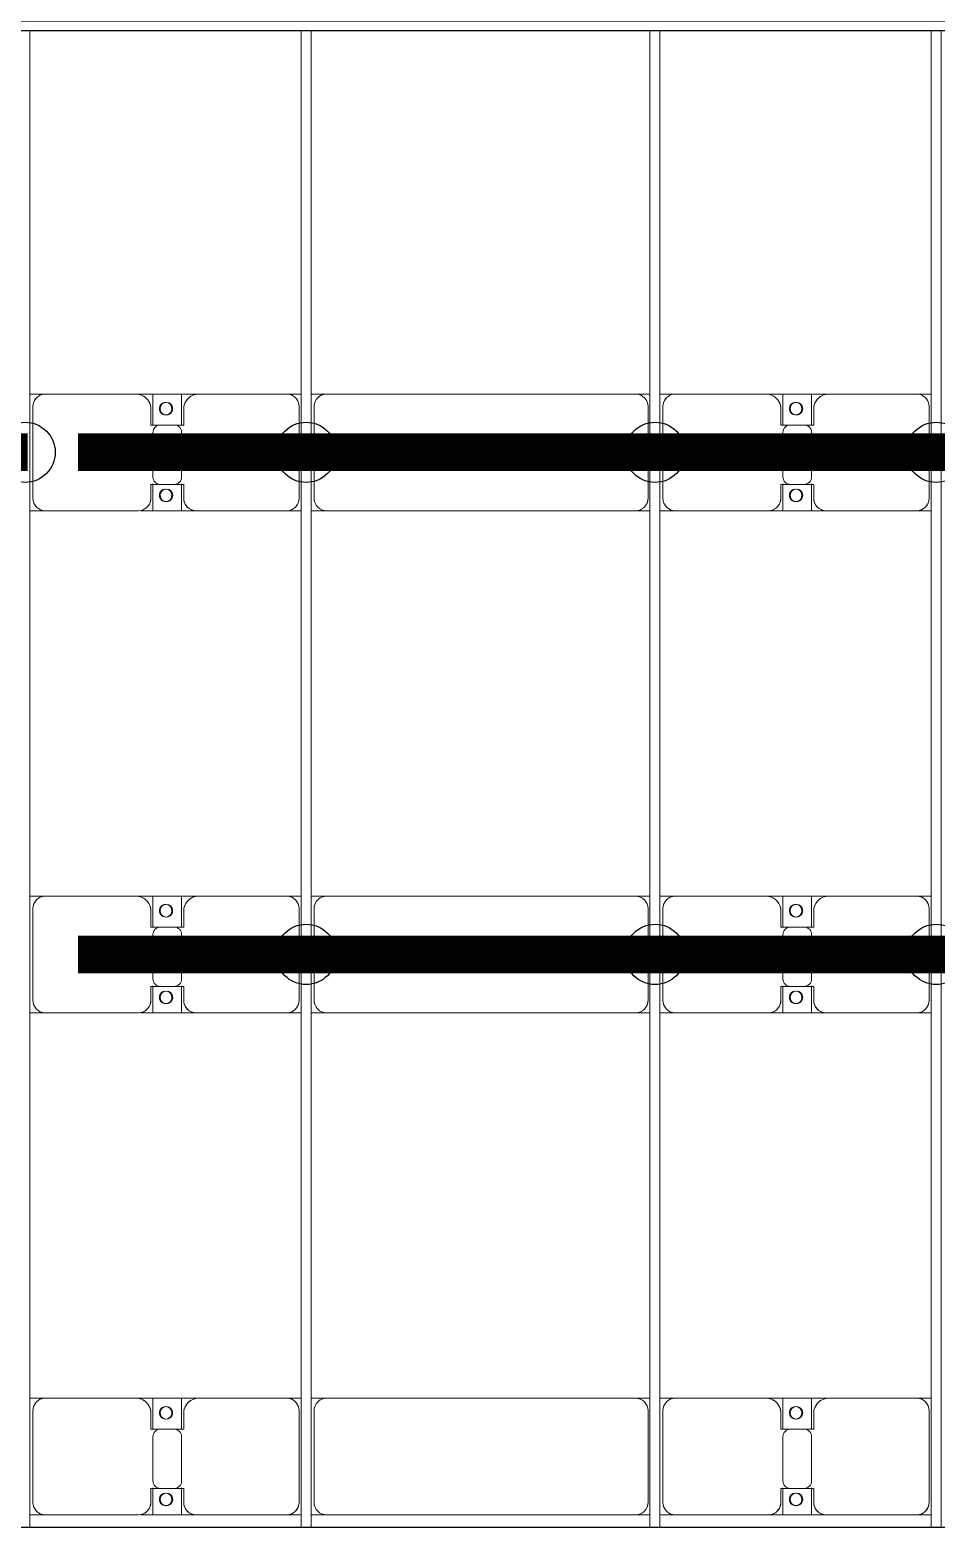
# Model space of a CAD drawing. Header units: millimetres. Extents: x -248177 to 167033, y 156986 to 268923.
# Drawn here: x -220164 to -216553, y 252459 to 258423 of the extents above; entities that cross this region are included whole.
import ezdxf

# ---------------------------------------------------------------- set-up
doc = ezdxf.new("R2010")
doc.units = ezdxf.units.MM
for name, color, linetype, lineweight in [('A-DETL-MBND', 5, 'Continuous', 9), ('A-GENM', 13, 'Continuous', 9), ('S-BEAM', 12, 'Continuous', 9)]:
    doc.layers.add(name, color=color, linetype=linetype, lineweight=lineweight)
doc.layers.add('GC-HOP 40x60 GIA CUONG', color=1, linetype='Continuous')

# ---------------------------------------------------------------- blocks, each defined once
blk = doc.blocks.new('Dai phao do pin - DẢI PHAO ĐỠ PIN-V2-BỐ TRÍ KHUNG KẾT CẤU BÈ PIN 02')
at = {"layer": 'A-DETL-MBND', "color": 8}
for p, q in [((5727.8, 241.6), (5789.7, 241.6)), ((5727.8, 241.6), (5789.7, 241.6)), ((6149.7, 241.6), (5789.7, 241.6)), ((6149.7, 241.6), (6332.2, 241.6)), ((6332.2, 241.6), (6149.7, 241.6)), ((6217.8, 241.6), (6400.3, 241.6)), ((6217.8, 116.2), (6217.8, 241.6)), ((6400.3, 241.6), (6217.8, 241.6)), ((6332.2, 241.6), (6332.2, 116.2)), ((6750.3, 241.6), (6400.3, 241.6)), ((6750.3, 241.6), (6807.8, 241.6)), ((6750.3, 241.6), (6807.8, 241.6)), ((6847.8, 241.6), (6909.7, 241.6)), ((6847.8, 241.6), (6909.7, 241.6)), ((8140.3, 241.6), (6909.7, 241.6)), ((8140.3, 241.6), (8197.8, 241.6)), ((8140.3, 241.6), (8197.8, 241.6)), ((8237.8, 241.6), (8299.7, 241.6)), ((8237.8, 241.6), (8299.7, 241.6)), ((8659.7, 241.6), (8299.7, 241.6)), ((8659.7, 241.6), (8842.2, 241.6)), ((8842.2, 241.6), (8659.7, 241.6)), ((8727.8, 241.6), (8910.3, 241.6)), ((8727.8, 116.2), (8727.8, 241.6)), ((8910.3, 241.6), (8727.8, 241.6)), ((8842.2, 241.6), (8842.2, 116.2)), ((9260.3, 241.6), (8910.3, 241.6)), ((9260.3, 241.6), (9317.8, 241.6)), ((9260.3, 241.6), (9317.8, 241.6)), ((5739.7, 191.6), (5739.7, -173.4)), ((6209.7, 118.2), (6209.7, 181.6)), ((6340.3, 181.6), (6340.3, 118.2)), ((6800.3, -173.4), (6800.3, 191.6)), ((6859.7, 191.6), (6859.7, -173.4)), ((8190.3, -173.4), (8190.3, 191.6)), ((8249.7, 191.6), (8249.7, -173.4)), ((8719.7, 118.2), (8719.7, 181.6)), ((8850.3, 181.6), (8850.3, 118.2)), ((9310.3, -173.4), (9310.3, 191.6)), ((6302.2, 118.2), (6209.7, 118.2)), ((6217.8, 88.2), (6217.8, -88.2)), ((6340.3, 118.2), (6247.8, 118.2)), ((6332.2, -88.2), (6332.2, 88.2)), ((8812.2, 118.2), (8719.7, 118.2)), ((8727.8, 88.2), (8727.8, -88.2)), ((8850.3, 118.2), (8757.8, 118.2)), ((8842.2, -88.2), (8842.2, 88.2)), ((6209.7, -173.4), (6209.7, -118.2)), ((6209.7, -118.2), (6302.2, -118.2)), ((6217.8, -223.4), (6217.8, -116.2)), ((6247.8, -118.2), (6340.3, -118.2)), ((6332.2, -116.2), (6332.2, -223.4)), ((6340.3, -118.2), (6340.3, -173.4)), ((8719.7, -173.4), (8719.7, -118.2)), ((8719.7, -118.2), (8812.2, -118.2)), ((8727.8, -223.4), (8727.8, -116.2)), ((8757.8, -118.2), (8850.3, -118.2)), ((8842.2, -116.2), (8842.2, -223.4)), ((8850.3, -118.2), (8850.3, -173.4)), ((5789.7, -223.4), (5727.8, -223.4)), ((5789.7, -223.4), (5727.8, -223.4)), ((5789.7, -223.4), (6159.7, -223.4)), ((6332.2, -223.4), (6168.7, -223.4)), ((6168.7, -223.4), (6332.2, -223.4)), ((6390.3, -223.4), (6217.8, -223.4)), ((6217.8, -223.4), (6390.3, -223.4)), ((6390.3, -223.4), (6750.3, -223.4)), ((6807.8, -223.4), (6750.3, -223.4)), ((6807.8, -223.4), (6750.3, -223.4)), ((6909.7, -223.4), (6847.8, -223.4)), ((6909.7, -223.4), (6847.8, -223.4)), ((6909.7, -223.4), (8140.3, -223.4)), ((8197.8, -223.4), (8140.3, -223.4)), ((8197.8, -223.4), (8140.3, -223.4)), ((8299.7, -223.4), (8237.8, -223.4)), ((8299.7, -223.4), (8237.8, -223.4)), ((8299.7, -223.4), (8669.7, -223.4)), ((8842.2, -223.4), (8669.7, -223.4)), ((8669.7, -223.4), (8842.2, -223.4)), ((8900.3, -223.4), (8727.8, -223.4)), ((8727.8, -223.4), (8900.3, -223.4)), ((8900.3, -223.4), (9260.3, -223.4)), ((9317.8, -223.4), (9260.3, -223.4)), ((9317.8, -223.4), (9260.3, -223.4))]:
    blk.add_line(p, q, dxfattribs=at)
for centre, radius, start, end in [((5789.7, 191.6), 50, 90, 180), ((5789.7, 191.6), 50, 105, 180), ((6149.7, 181.6), 60, 0, 90), ((6400.3, 181.6), 60, 90, 180), ((6750.3, 191.6), 50, 360, 90), ((6750.3, 191.6), 50, 360, 75), ((6909.7, 191.6), 50, 90, 180), ((6909.7, 191.6), 50, 105, 135), ((8140.3, 191.6), 50, 360, 90), ((8140.3, 191.6), 50, 60, 90), ((8299.7, 191.6), 50, 90, 180), ((8299.7, 191.6), 50, 105, 180), ((8659.7, 181.6), 60, 0, 90), ((8910.3, 181.6), 60, 90, 180), ((9260.3, 191.6), 50, 0, 90), ((9260.3, 191.6), 50, 0, 75), ((6149.7, 181.6), 60, 0, 60), ((6268.6, 183.2), 25, 0, 180), ((6268.6, 183.2), 25, 180, 0), ((6268.6, 183.2), 25, 0, 165), ((6271.4, 183.2), 25, 0, 180), ((6271.4, 183.2), 25, 90, 180), ((6271.4, 183.2), 25, 180, 0), ((6271.4, 183.2), 25, 180, 300), ((6268.6, 183.2), 25, 210, 0), ((6271.4, 183.2), 25, 15, 75), ((6400.3, 181.6), 60, 120, 180), ((6909.7, 191.6), 50, 150, 180), ((8140.3, 191.6), 50, 15, 30), ((8659.7, 181.6), 60, 0, 60), ((8778.6, 183.2), 25, 360, 180), ((8778.6, 183.2), 25, 180, 360), ((8778.6, 183.2), 25, 360, 165), ((8781.4, 183.2), 25, 0, 180), ((8781.4, 183.2), 25, 90, 180), ((8781.4, 183.2), 25, 180, 360), ((8781.4, 183.2), 25, 180, 300), ((8778.6, 183.2), 25, 210, 360), ((8781.4, 183.2), 25, 15, 75), ((8910.3, 181.6), 60, 120, 180), ((6271.4, 183.2), 25, 330, 345), ((8781.4, 183.2), 25, 330, 345), ((6247.8, 88.2), 30, 90, 180), ((6302.2, 88.2), 30, 360, 90), ((8757.8, 88.2), 30, 90, 180), ((8812.2, 88.2), 30, 360, 90), ((6247.8, -88.2), 30, 180, 270), ((6302.2, -88.2), 30, 270, 0), ((8757.8, -88.2), 30, 180, 270), ((8812.2, -88.2), 30, 270, 0), ((5789.7, -173.4), 50, 180, 270), ((5789.7, -173.4), 50, 180, 255), ((6159.7, -173.4), 50, 270, 0), ((6159.7, -173.4), 50, 285, 0), ((6268.6, -161.8), 25, 0, 180), ((6268.6, -161.8), 25, 180, 0), ((6268.6, -161.8), 25, 105, 165), ((6268.6, -161.8), 25, 195, 0), ((6271.4, -161.8), 25, 0, 180), ((6271.4, -161.8), 25, 105, 180), ((6271.4, -161.8), 25, 180, 0), ((6271.4, -161.8), 25, 180, 270), ((6268.6, -161.8), 25, 0, 75), ((6271.4, -161.8), 25, 15, 75), ((6271.4, -161.8), 25, 285, 345), ((6390.3, -173.4), 50, 180, 270), ((6390.3, -173.4), 50, 180, 255), ((6750.3, -173.4), 50, 270, 360), ((6750.3, -173.4), 50, 285, 360), ((6909.7, -173.4), 50, 180, 270), ((6909.7, -173.4), 50, 180, 210), ((8140.3, -173.4), 50, 270, 360), ((8140.3, -173.4), 50, 330, 360), ((8299.7, -173.4), 50, 180, 270), ((8299.7, -173.4), 50, 180, 255), ((8669.7, -173.4), 50, 270, 360), ((8669.7, -173.4), 50, 285, 360), ((8778.6, -161.8), 25, 0, 180), ((8778.6, -161.8), 25, 180, 0), ((8778.6, -161.8), 25, 105, 165), ((8778.6, -161.8), 25, 195, 0), ((8781.4, -161.8), 25, 0, 180), ((8781.4, -161.8), 25, 105, 180), ((8781.4, -161.8), 25, 180, 0), ((8781.4, -161.8), 25, 180, 270), ((8778.6, -161.8), 25, 0, 75), ((8781.4, -161.8), 25, 15, 75), ((8781.4, -161.8), 25, 285, 345), ((8900.3, -173.4), 50, 180, 270), ((8900.3, -173.4), 50, 180, 255), ((9260.3, -173.4), 50, 270, 360), ((9260.3, -173.4), 50, 285, 360), ((6909.7, -173.4), 50, 240, 270), ((8140.3, -173.4), 50, 285, 300)]:
    blk.add_arc(centre, radius, start, end, dxfattribs=at)
blk = doc.blocks.new('Dai phao do pin - DẢI PHAO ĐỠ PIN-V3-BỐ TRÍ KHUNG KẾT CẤU BÈ PIN 02')
at = {"layer": 'A-DETL-MBND', "color": 8}
for p, q in [((5727.8, 241.6), (5789.7, 241.6)), ((5727.8, 241.6), (5789.7, 241.6)), ((6149.7, 241.6), (5789.7, 241.6)), ((6149.7, 241.6), (6332.2, 241.6)), ((6332.2, 241.6), (6149.7, 241.6)), ((6217.8, 241.6), (6400.3, 241.6)), ((6217.8, 116.2), (6217.8, 241.6)), ((6400.3, 241.6), (6217.8, 241.6)), ((6332.2, 241.6), (6332.2, 116.2)), ((6750.3, 241.6), (6400.3, 241.6)), ((6750.3, 241.6), (6807.8, 241.6)), ((6750.3, 241.6), (6807.8, 241.6)), ((6847.8, 241.6), (6909.7, 241.6)), ((6847.8, 241.6), (6909.7, 241.6)), ((8140.3, 241.6), (6909.7, 241.6)), ((8140.3, 241.6), (8197.8, 241.6)), ((8140.3, 241.6), (8197.8, 241.6)), ((8237.8, 241.6), (8299.7, 241.6)), ((8237.8, 241.6), (8299.7, 241.6)), ((8659.7, 241.6), (8299.7, 241.6)), ((8659.7, 241.6), (8842.2, 241.6)), ((8842.2, 241.6), (8659.7, 241.6)), ((8727.8, 241.6), (8910.3, 241.6)), ((8727.8, 116.2), (8727.8, 241.6)), ((8910.3, 241.6), (8727.8, 241.6)), ((8842.2, 241.6), (8842.2, 116.2)), ((9260.3, 241.6), (8910.3, 241.6)), ((9260.3, 241.6), (9317.8, 241.6)), ((9260.3, 241.6), (9317.8, 241.6)), ((5739.7, 191.6), (5739.7, -173.4)), ((6209.7, 118.2), (6209.7, 181.6)), ((6340.3, 181.6), (6340.3, 118.2)), ((6800.3, -173.4), (6800.3, 191.6)), ((6859.7, 191.6), (6859.7, -173.4)), ((8190.3, -173.4), (8190.3, 191.6)), ((8249.7, 191.6), (8249.7, -173.4)), ((8719.7, 118.2), (8719.7, 181.6)), ((8850.3, 181.6), (8850.3, 118.2)), ((9310.3, -173.4), (9310.3, 191.6)), ((6302.2, 118.2), (6209.7, 118.2)), ((6217.8, 88.2), (6217.8, -88.2)), ((6340.3, 118.2), (6247.8, 118.2)), ((6332.2, -88.2), (6332.2, 88.2)), ((8812.2, 118.2), (8719.7, 118.2)), ((8727.8, 88.2), (8727.8, -88.2)), ((8850.3, 118.2), (8757.8, 118.2)), ((8842.2, -88.2), (8842.2, 88.2)), ((6209.7, -173.4), (6209.7, -118.2)), ((6209.7, -118.2), (6302.2, -118.2)), ((6217.8, -223.4), (6217.8, -116.2)), ((6247.8, -118.2), (6340.3, -118.2)), ((6332.2, -116.2), (6332.2, -223.4)), ((6340.3, -118.2), (6340.3, -173.4)), ((8719.7, -173.4), (8719.7, -118.2)), ((8719.7, -118.2), (8812.2, -118.2)), ((8727.8, -223.4), (8727.8, -116.2)), ((8757.8, -118.2), (8850.3, -118.2)), ((8842.2, -116.2), (8842.2, -223.4)), ((8850.3, -118.2), (8850.3, -173.4)), ((5789.7, -223.4), (5727.8, -223.4)), ((5789.7, -223.4), (5727.8, -223.4)), ((5789.7, -223.4), (6159.7, -223.4)), ((6332.2, -223.4), (6168.7, -223.4)), ((6168.7, -223.4), (6332.2, -223.4)), ((6390.3, -223.4), (6217.8, -223.4)), ((6217.8, -223.4), (6390.3, -223.4)), ((6390.3, -223.4), (6750.3, -223.4)), ((6807.8, -223.4), (6750.3, -223.4)), ((6807.8, -223.4), (6750.3, -223.4)), ((6909.7, -223.4), (6847.8, -223.4)), ((6909.7, -223.4), (6847.8, -223.4)), ((6909.7, -223.4), (8140.3, -223.4)), ((8197.8, -223.4), (8140.3, -223.4)), ((8197.8, -223.4), (8140.3, -223.4)), ((8299.7, -223.4), (8237.8, -223.4)), ((8299.7, -223.4), (8237.8, -223.4)), ((8299.7, -223.4), (8669.7, -223.4)), ((8842.2, -223.4), (8669.7, -223.4)), ((8669.7, -223.4), (8842.2, -223.4)), ((8900.3, -223.4), (8727.8, -223.4)), ((8727.8, -223.4), (8900.3, -223.4)), ((8900.3, -223.4), (9260.3, -223.4)), ((9317.8, -223.4), (9260.3, -223.4)), ((9317.8, -223.4), (9260.3, -223.4))]:
    blk.add_line(p, q, dxfattribs=at)
for centre, radius, start, end in [((5789.7, 191.6), 50, 90, 180), ((5789.7, 191.6), 50, 105, 180), ((6149.7, 181.6), 60, 0, 90), ((6400.3, 181.6), 60, 90, 180), ((6750.3, 191.6), 50, 360, 90), ((6750.3, 191.6), 50, 360, 75), ((6909.7, 191.6), 50, 90, 180), ((6909.7, 191.6), 50, 105, 135), ((8140.3, 191.6), 50, 360, 90), ((8140.3, 191.6), 50, 60, 90), ((8299.7, 191.6), 50, 90, 180), ((8299.7, 191.6), 50, 105, 180), ((8659.7, 181.6), 60, 0, 90), ((8910.3, 181.6), 60, 90, 180), ((9260.3, 191.6), 50, 0, 90), ((9260.3, 191.6), 50, 0, 75), ((6149.7, 181.6), 60, 0, 60), ((6268.6, 183.2), 25, 0, 180), ((6268.6, 183.2), 25, 180, 0), ((6268.6, 183.2), 25, 0, 165), ((6271.4, 183.2), 25, 0, 180), ((6271.4, 183.2), 25, 90, 180), ((6271.4, 183.2), 25, 180, 0), ((6271.4, 183.2), 25, 180, 300), ((6268.6, 183.2), 25, 210, 0), ((6271.4, 183.2), 25, 15, 75), ((6400.3, 181.6), 60, 120, 180), ((6909.7, 191.6), 50, 150, 180), ((8140.3, 191.6), 50, 15, 30), ((8659.7, 181.6), 60, 0, 60), ((8778.6, 183.2), 25, 360, 180), ((8778.6, 183.2), 25, 180, 360), ((8778.6, 183.2), 25, 360, 165), ((8781.4, 183.2), 25, 0, 180), ((8781.4, 183.2), 25, 90, 180), ((8781.4, 183.2), 25, 180, 360), ((8781.4, 183.2), 25, 180, 300), ((8778.6, 183.2), 25, 210, 360), ((8781.4, 183.2), 25, 15, 75), ((8910.3, 181.6), 60, 120, 180), ((6271.4, 183.2), 25, 330, 345), ((8781.4, 183.2), 25, 330, 345), ((6247.8, 88.2), 30, 90, 180), ((6302.2, 88.2), 30, 360, 90), ((8757.8, 88.2), 30, 90, 180), ((8812.2, 88.2), 30, 360, 90), ((6247.8, -88.2), 30, 180, 270), ((6302.2, -88.2), 30, 270, 0), ((8757.8, -88.2), 30, 180, 270), ((8812.2, -88.2), 30, 270, 0), ((5789.7, -173.4), 50, 180, 270), ((5789.7, -173.4), 50, 180, 255), ((6159.7, -173.4), 50, 270, 0), ((6159.7, -173.4), 50, 285, 0), ((6268.6, -161.8), 25, 0, 180), ((6268.6, -161.8), 25, 180, 0), ((6268.6, -161.8), 25, 105, 165), ((6268.6, -161.8), 25, 195, 0), ((6271.4, -161.8), 25, 0, 180), ((6271.4, -161.8), 25, 105, 180), ((6271.4, -161.8), 25, 180, 0), ((6271.4, -161.8), 25, 180, 270), ((6268.6, -161.8), 25, 0, 75), ((6271.4, -161.8), 25, 15, 75), ((6271.4, -161.8), 25, 285, 345), ((6390.3, -173.4), 50, 180, 270), ((6390.3, -173.4), 50, 180, 255), ((6750.3, -173.4), 50, 270, 360), ((6750.3, -173.4), 50, 285, 360), ((6909.7, -173.4), 50, 180, 270), ((6909.7, -173.4), 50, 180, 210), ((8140.3, -173.4), 50, 270, 360), ((8140.3, -173.4), 50, 330, 360), ((8299.7, -173.4), 50, 180, 270), ((8299.7, -173.4), 50, 180, 255), ((8669.7, -173.4), 50, 270, 360), ((8669.7, -173.4), 50, 285, 360), ((8778.6, -161.8), 25, 0, 180), ((8778.6, -161.8), 25, 180, 0), ((8778.6, -161.8), 25, 105, 165), ((8778.6, -161.8), 25, 195, 0), ((8781.4, -161.8), 25, 0, 180), ((8781.4, -161.8), 25, 105, 180), ((8781.4, -161.8), 25, 180, 0), ((8781.4, -161.8), 25, 180, 270), ((8778.6, -161.8), 25, 0, 75), ((8781.4, -161.8), 25, 15, 75), ((8781.4, -161.8), 25, 285, 345), ((8900.3, -173.4), 50, 180, 270), ((8900.3, -173.4), 50, 180, 255), ((9260.3, -173.4), 50, 270, 360), ((9260.3, -173.4), 50, 285, 360), ((6909.7, -173.4), 50, 240, 270), ((8140.3, -173.4), 50, 285, 300)]:
    blk.add_arc(centre, radius, start, end, dxfattribs=at)
blk = doc.blocks.new('Dai phao do pin - DẢI PHAO ĐỠ PIN-V4-BỐ TRÍ KHUNG KẾT CẤU BÈ PIN 02')
at = {"layer": 'A-DETL-MBND', "color": 8}
for p, q in [((5727.8, 241.6), (5789.7, 241.6)), ((5727.8, 241.6), (5789.7, 241.6)), ((6149.7, 241.6), (5789.7, 241.6)), ((6149.7, 241.6), (6332.2, 241.6)), ((6332.2, 241.6), (6149.7, 241.6)), ((6217.8, 241.6), (6400.3, 241.6)), ((6217.8, 116.2), (6217.8, 241.6)), ((6400.3, 241.6), (6217.8, 241.6)), ((6332.2, 241.6), (6332.2, 116.2)), ((6750.3, 241.6), (6400.3, 241.6)), ((6750.3, 241.6), (6807.8, 241.6)), ((6750.3, 241.6), (6807.8, 241.6)), ((6847.8, 241.6), (6909.7, 241.6)), ((6847.8, 241.6), (6909.7, 241.6)), ((8140.3, 241.6), (6909.7, 241.6)), ((8140.3, 241.6), (8197.8, 241.6)), ((8140.3, 241.6), (8197.8, 241.6)), ((8237.8, 241.6), (8299.7, 241.6)), ((8237.8, 241.6), (8299.7, 241.6)), ((8659.7, 241.6), (8299.7, 241.6)), ((8659.7, 241.6), (8842.2, 241.6)), ((8842.2, 241.6), (8659.7, 241.6)), ((8727.8, 241.6), (8910.3, 241.6)), ((8727.8, 116.2), (8727.8, 241.6)), ((8910.3, 241.6), (8727.8, 241.6)), ((8842.2, 241.6), (8842.2, 116.2)), ((9260.3, 241.6), (8910.3, 241.6)), ((9260.3, 241.6), (9317.8, 241.6)), ((9260.3, 241.6), (9317.8, 241.6)), ((5739.7, 191.6), (5739.7, -173.4)), ((6209.7, 118.2), (6209.7, 181.6)), ((6340.3, 181.6), (6340.3, 118.2)), ((6800.3, -173.4), (6800.3, 191.6)), ((6859.7, 191.6), (6859.7, -173.4)), ((8190.3, -173.4), (8190.3, 191.6)), ((8249.7, 191.6), (8249.7, -173.4)), ((8719.7, 118.2), (8719.7, 181.6)), ((8850.3, 181.6), (8850.3, 118.2)), ((9310.3, -173.4), (9310.3, 191.6)), ((6302.2, 118.2), (6209.7, 118.2)), ((6217.8, 88.2), (6217.8, -88.2)), ((6340.3, 118.2), (6247.8, 118.2)), ((6332.2, -88.2), (6332.2, 88.2)), ((8812.2, 118.2), (8719.7, 118.2)), ((8727.8, 88.2), (8727.8, -88.2)), ((8850.3, 118.2), (8757.8, 118.2)), ((8842.2, -88.2), (8842.2, 88.2)), ((6209.7, -173.4), (6209.7, -118.2)), ((6209.7, -118.2), (6302.2, -118.2)), ((6217.8, -223.4), (6217.8, -116.2)), ((6247.8, -118.2), (6340.3, -118.2)), ((6332.2, -116.2), (6332.2, -223.4)), ((6340.3, -118.2), (6340.3, -173.4)), ((8719.7, -173.4), (8719.7, -118.2)), ((8719.7, -118.2), (8812.2, -118.2)), ((8727.8, -223.4), (8727.8, -116.2)), ((8757.8, -118.2), (8850.3, -118.2)), ((8842.2, -116.2), (8842.2, -223.4)), ((8850.3, -118.2), (8850.3, -173.4)), ((5789.7, -223.4), (5727.8, -223.4)), ((5789.7, -223.4), (5727.8, -223.4)), ((5789.7, -223.4), (6159.7, -223.4)), ((6332.2, -223.4), (6168.7, -223.4)), ((6168.7, -223.4), (6332.2, -223.4)), ((6390.3, -223.4), (6217.8, -223.4)), ((6217.8, -223.4), (6390.3, -223.4)), ((6390.3, -223.4), (6750.3, -223.4)), ((6807.8, -223.4), (6750.3, -223.4)), ((6807.8, -223.4), (6750.3, -223.4)), ((6909.7, -223.4), (6847.8, -223.4)), ((6909.7, -223.4), (6847.8, -223.4)), ((6909.7, -223.4), (8140.3, -223.4)), ((8197.8, -223.4), (8140.3, -223.4)), ((8197.8, -223.4), (8140.3, -223.4)), ((8299.7, -223.4), (8237.8, -223.4)), ((8299.7, -223.4), (8237.8, -223.4)), ((8299.7, -223.4), (8669.7, -223.4)), ((8842.2, -223.4), (8669.7, -223.4)), ((8669.7, -223.4), (8842.2, -223.4)), ((8900.3, -223.4), (8727.8, -223.4)), ((8727.8, -223.4), (8900.3, -223.4)), ((8900.3, -223.4), (9260.3, -223.4)), ((9317.8, -223.4), (9260.3, -223.4)), ((9317.8, -223.4), (9260.3, -223.4))]:
    blk.add_line(p, q, dxfattribs=at)
for centre, radius, start, end in [((5789.7, 191.6), 50, 90, 180), ((5789.7, 191.6), 50, 105, 180), ((6149.7, 181.6), 60, 0, 90), ((6400.3, 181.6), 60, 90, 180), ((6750.3, 191.6), 50, 360, 90), ((6750.3, 191.6), 50, 360, 75), ((6909.7, 191.6), 50, 90, 180), ((6909.7, 191.6), 50, 105, 135), ((8140.3, 191.6), 50, 360, 90), ((8140.3, 191.6), 50, 60, 90), ((8299.7, 191.6), 50, 90, 180), ((8299.7, 191.6), 50, 105, 180), ((8659.7, 181.6), 60, 0, 90), ((8910.3, 181.6), 60, 90, 180), ((9260.3, 191.6), 50, 0, 90), ((9260.3, 191.6), 50, 0, 75), ((6149.7, 181.6), 60, 0, 60), ((6268.6, 183.2), 25, 0, 180), ((6268.6, 183.2), 25, 180, 0), ((6268.6, 183.2), 25, 0, 165), ((6271.4, 183.2), 25, 0, 180), ((6271.4, 183.2), 25, 90, 180), ((6271.4, 183.2), 25, 180, 0), ((6271.4, 183.2), 25, 180, 300), ((6268.6, 183.2), 25, 210, 0), ((6271.4, 183.2), 25, 15, 75), ((6400.3, 181.6), 60, 120, 180), ((6909.7, 191.6), 50, 150, 180), ((8140.3, 191.6), 50, 15, 30), ((8659.7, 181.6), 60, 0, 60), ((8778.6, 183.2), 25, 360, 180), ((8778.6, 183.2), 25, 180, 360), ((8778.6, 183.2), 25, 360, 165), ((8781.4, 183.2), 25, 0, 180), ((8781.4, 183.2), 25, 90, 180), ((8781.4, 183.2), 25, 180, 360), ((8781.4, 183.2), 25, 180, 300), ((8778.6, 183.2), 25, 210, 360), ((8781.4, 183.2), 25, 15, 75), ((8910.3, 181.6), 60, 120, 180), ((6271.4, 183.2), 25, 330, 345), ((8781.4, 183.2), 25, 330, 345), ((6247.8, 88.2), 30, 90, 180), ((6302.2, 88.2), 30, 360, 90), ((8757.8, 88.2), 30, 90, 180), ((8812.2, 88.2), 30, 360, 90), ((6247.8, -88.2), 30, 180, 270), ((6302.2, -88.2), 30, 270, 0), ((8757.8, -88.2), 30, 180, 270), ((8812.2, -88.2), 30, 270, 0), ((5789.7, -173.4), 50, 180, 270), ((5789.7, -173.4), 50, 180, 255), ((6159.7, -173.4), 50, 270, 0), ((6159.7, -173.4), 50, 285, 0), ((6268.6, -161.8), 25, 0, 180), ((6268.6, -161.8), 25, 180, 0), ((6268.6, -161.8), 25, 105, 165), ((6268.6, -161.8), 25, 195, 0), ((6271.4, -161.8), 25, 0, 180), ((6271.4, -161.8), 25, 105, 180), ((6271.4, -161.8), 25, 180, 0), ((6271.4, -161.8), 25, 180, 270), ((6268.6, -161.8), 25, 0, 75), ((6271.4, -161.8), 25, 15, 75), ((6271.4, -161.8), 25, 285, 345), ((6390.3, -173.4), 50, 180, 270), ((6390.3, -173.4), 50, 180, 255), ((6750.3, -173.4), 50, 270, 360), ((6750.3, -173.4), 50, 285, 360), ((6909.7, -173.4), 50, 180, 270), ((6909.7, -173.4), 50, 180, 210), ((8140.3, -173.4), 50, 270, 360), ((8140.3, -173.4), 50, 330, 360), ((8299.7, -173.4), 50, 180, 270), ((8299.7, -173.4), 50, 180, 255), ((8669.7, -173.4), 50, 270, 360), ((8669.7, -173.4), 50, 285, 360), ((8778.6, -161.8), 25, 0, 180), ((8778.6, -161.8), 25, 180, 0), ((8778.6, -161.8), 25, 105, 165), ((8778.6, -161.8), 25, 195, 0), ((8781.4, -161.8), 25, 0, 180), ((8781.4, -161.8), 25, 105, 180), ((8781.4, -161.8), 25, 180, 0), ((8781.4, -161.8), 25, 180, 270), ((8778.6, -161.8), 25, 0, 75), ((8781.4, -161.8), 25, 15, 75), ((8781.4, -161.8), 25, 285, 345), ((8900.3, -173.4), 50, 180, 270), ((8900.3, -173.4), 50, 180, 255), ((9260.3, -173.4), 50, 270, 360), ((9260.3, -173.4), 50, 285, 360), ((6909.7, -173.4), 50, 240, 270), ((8140.3, -173.4), 50, 285, 300)]:
    blk.add_arc(centre, radius, start, end, dxfattribs=at)
blk = doc.blocks.new('Dầm C52 - Dầm C52-24592-BỐ TRÍ KHUNG KẾT CẤU BÈ PIN 02')
at = {"layer": 'S-BEAM', "color": 1}
for p, q in [((31807.1, 20), (37767.1, 20)), ((37767.1, -20), (31807.1, -20))]:
    blk.add_line(p, q, dxfattribs=at)
blk = doc.blocks.new('Dầm C52 - Hộp 40x60-25239-BỐ TRÍ KHUNG KẾT CẤU BÈ PIN 02')
at = {"layer": 'S-BEAM', "color": 3, "lineweight": 25}
for p, q in [((-146407.2, 20), (146407.2, 20)), ((146407.2, -20), (-146407.2, -20))]:
    blk.add_line(p, q, dxfattribs=at)
blk = doc.blocks.new('HOBANMONG_BEPIN 2_rvt-1-BỐ TRÍ KHUNG KẾT CẤU BÈ PIN 02')
at = {"layer": 'A-GENM', "lineweight": 9, "rotation": 0.0007586094741477002}
for name, p in [('Dai phao do pin - DẢI PHAO ĐỠ PIN-V2-BỐ TRÍ KHUNG KẾT CẤU BÈ PIN 02', (-225891.3, 256731)), ('Dai phao do pin - DẢI PHAO ĐỠ PIN-V3-BỐ TRÍ KHUNG KẾT CẤU BÈ PIN 02', (-225891.3, 254731)), ('Dai phao do pin - DẢI PHAO ĐỠ PIN-V4-BỐ TRÍ KHUNG KẾT CẤU BÈ PIN 02', (-225891.3, 252731))]:
    blk.add_blockref(name, p, dxfattribs=at)
at = {"layer": 'S-BEAM', "lineweight": 9}
for name, p, rotation in [('Dầm C52 - Dầm C52-24592-BỐ TRÍ KHUNG KẾT CẤU BÈ PIN 02', (-220183, 220652.3), 90.00075860989138), ('Dầm C52 - Dầm C52-24592-BỐ TRÍ KHUNG KẾT CẤU BÈ PIN 02', (-219063, 220652.3), 90.00075860989138), ('Dầm C52 - Dầm C52-24592-BỐ TRÍ KHUNG KẾT CẤU BÈ PIN 02', (-217673, 220652.3), 90.00075860989138), ('Dầm C52 - Dầm C52-24592-BỐ TRÍ KHUNG KẾT CẤU BÈ PIN 02', (-216553, 220652.3), 90.00075860989138), ('Dầm C52 - Hộp 40x60-25239-BỐ TRÍ KHUNG KẾT CẤU BÈ PIN 02', (-83316.3, 258441.2), 0.0007586094741477002), ('Dầm C52 - Hộp 40x60-25239-BỐ TRÍ KHUNG KẾT CẤU BÈ PIN 02', (-83316.2, 252441.2), 0.0007586094741477002)]:
    blk.add_blockref(name, p, dxfattribs=dict(at, rotation=rotation))

msp = doc.modelspace()

# ---------------------------------------------------------------- linework, layer by layer
at = {"layer": 'GC-HOP 40x60 GIA CUONG', "const_width": 150}
for points in [[(-229213, 256740.5), (-220172.1, 256740.5)], [(-219972.1, 256740.5), (-204972.1, 256740.5)], [(-219972.1, 254740.5), (-204972.1, 254740.5)]]:
    msp.add_lwpolyline(points, dxfattribs=at)
at = {"layer": 'GC-HOP 40x60 GIA CUONG'}
for centre in [(-220183, 256740.5), (-219063, 256740.5), (-217673, 256740.5), (-216553, 256740.5), (-219063, 254740.5), (-217673, 254740.5), (-216553, 254740.5)]:
    msp.add_circle(centre, 120, dxfattribs=at)

# ---------------------------------------------------------------- block references
at = {"lineweight": 5}
msp.add_blockref('HOBANMONG_BEPIN 2_rvt-1-BỐ TRÍ KHUNG KẾT CẤU BÈ PIN 02', (0, 0), dxfattribs=at)

doc.saveas('drawing.dxf')
